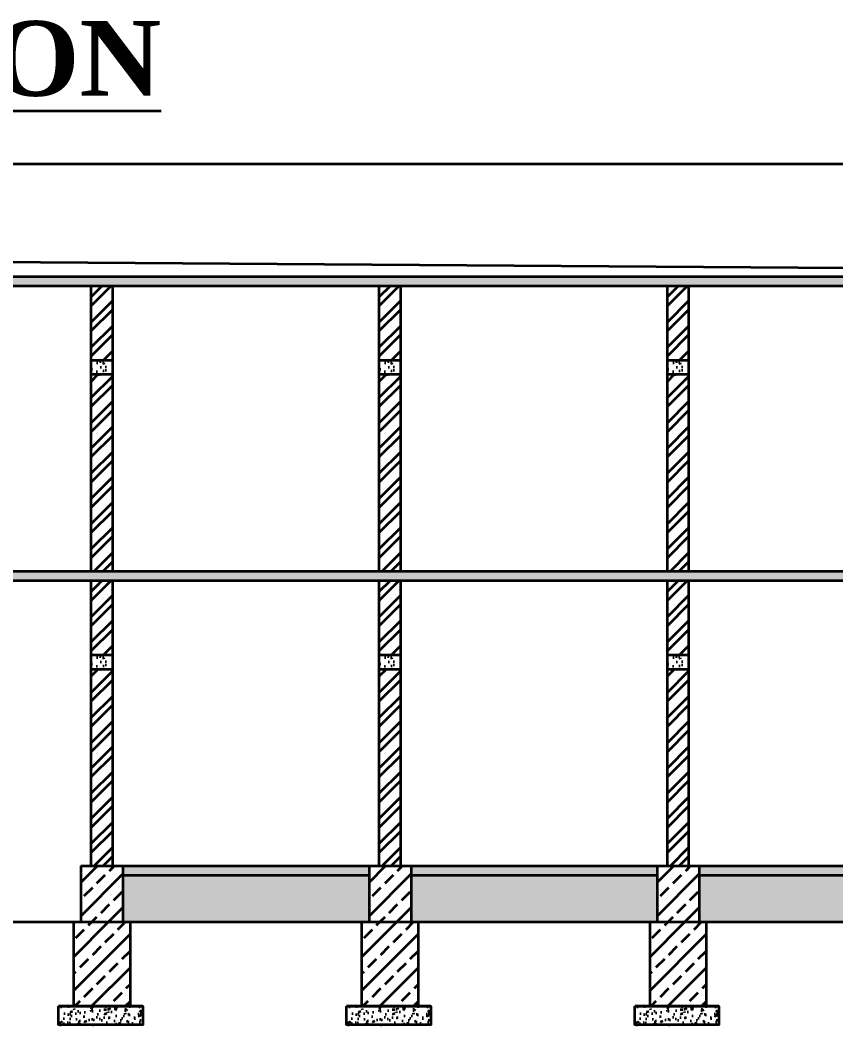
# Model space of a CAD drawing. Header units: metres. Extents: x 915 to 5569, y -1565 to 175.
# Drawn here: x 5410.76 to 5419.48, y -1408.18 to -1397.44 of the extents above; entities that cross this region are included whole.
import ezdxf

# ---------------------------------------------------------------- set-up
doc = ezdxf.new("R2010")
doc.units = ezdxf.units.M
doc.header["$MEASUREMENT"] = 0
doc.header["$PDMODE"] = 98
doc.styles.get("Standard").update_dxf_attribs({"font": 'times.ttf'})
doc.dimstyles.new('STANDARD$0', dxfattribs={"dimtxt": 0.3, "dimasz": 0.18, "dimexe": 0.1, "dimexo": 0.1, "dimgap": 0.09, "dimtad": 0, "dimtih": 1, "dimtoh": 1, "dimzin": 1, "dimdsep": 46, "dimtxsty": 'Standard', "dimcen": 0.1, "dimadec": 3, "dimazin": 0, "dimtfac": 1, "dimtofl": 0, "dimtmove": 0, "dimatfit": 3, "dimfxl": 0, "dimtolj": 1, "dimtzin": 0, "dimarcsym": 0})
pattern_1 = [(45, (-1945.96763, -1382.82587), (-0.134703842, 0.134703842), []), (45, (-1945.96763, -1382.73062), (-0.134703842, 0.134703842), [])]
pattern_2 = [(45, (-568.9913, -1285.92572), (-0.179605122, 0.179605122), []), (45, (-568.81168, -1285.92572), (-0.179605122, 0.179605122), [0.127, -0.0635])]
pattern_3 = [(45, (-1949.04763, -1382.82587), (-0.134703842, 0.134703842), []), (45, (-1949.04763, -1382.73062), (-0.134703842, 0.134703842), [])]
pattern_4 = [(45, (-572.0713, -1285.92572), (-0.179605122, 0.179605122), []), (45, (-571.89168, -1285.92572), (-0.179605122, 0.179605122), [0.127, -0.0635])]
pattern_5 = [(45, (-1952.12763, -1382.82587), (-0.134703842, 0.134703842), []), (45, (-1952.12763, -1382.73062), (-0.134703842, 0.134703842), [])]
pattern_6 = [(45, (-575.1513, -1285.92572), (-0.179605122, 0.179605122), []), (45, (-574.97168, -1285.92572), (-0.179605122, 0.179605122), [0.127, -0.0635])]
pattern_7 = [(45, (-1945.96763, -1379.67587), (-0.134703842, 0.134703842), []), (45, (-1945.96763, -1379.58062), (-0.134703842, 0.134703842), [])]
pattern_8 = [(45, (-1949.04763, -1379.67587), (-0.134703842, 0.134703842), []), (45, (-1949.04763, -1379.58062), (-0.134703842, 0.134703842), [])]
pattern_9 = [(45, (-1952.12763, -1379.67587), (-0.134703842, 0.134703842), []), (45, (-1952.12763, -1379.58062), (-0.134703842, 0.134703842), [])]

# ---------------------------------------------------------------- blocks, each defined once
blk = doc.blocks.new('*D31')
at = {"color": 0, "lineweight": -2}
for p, q in [((5389.384, -1403.329), (5389.184, -1403.329)), ((5389.284, -1403.509), (5389.284, -1404.986)), ((5389.284, -1406.899), (5389.284, -1405.421)), ((5389.384, -1407.079), (5389.184, -1407.079))]:
    blk.add_line(p, q, dxfattribs=at)
at = {"color": 0, "lineweight": 35}
for points in [[(5389.254, -1403.509), (5389.314, -1403.509), (5389.284, -1403.329)], [(5389.254, -1406.899), (5389.314, -1406.899), (5389.284, -1407.079)]]:
    blk.add_solid(points, dxfattribs=at)
at = {"layer": 'Defpoints', "color": 0, "lineweight": 35}
for p in [(5417.255, -1403.329), (5389.284, -1407.079), (5417.255, -1407.079)]:
    blk.add_point(p, dxfattribs=at)
at = {"color": 0, "lineweight": 35, "insert": (5389.284, -1405.204), "char_height": 0.25, "attachment_point": 5}
blk.add_mtext('\\A1;{\\fTimes New Roman|b1|i0|c0|p18;3.75}', dxfattribs=at)
blk = doc.blocks.new('*D33')
at = {"color": 0, "lineweight": -2}
for p, q in [((5389.384, -1400.179), (5389.184, -1400.179)), ((5389.284, -1400.359), (5389.284, -1401.836)), ((5389.284, -1403.749), (5389.284, -1402.271)), ((5389.384, -1403.929), (5389.184, -1403.929))]:
    blk.add_line(p, q, dxfattribs=at)
at = {"color": 0, "lineweight": 35}
for points in [[(5389.254, -1400.359), (5389.314, -1400.359), (5389.284, -1400.179)], [(5389.254, -1403.749), (5389.314, -1403.749), (5389.284, -1403.929)]]:
    blk.add_solid(points, dxfattribs=at)
at = {"layer": 'Defpoints', "color": 0, "lineweight": 35}
for p in [(5417.255, -1400.179), (5389.284, -1403.929), (5417.255, -1403.929)]:
    blk.add_point(p, dxfattribs=at)
at = {"color": 0, "lineweight": 35, "insert": (5389.284, -1402.054), "char_height": 0.25, "attachment_point": 5}
blk.add_mtext('\\A1;{\\fTimes New Roman|b1|i0|c0|p18;3.75}', dxfattribs=at)

msp = doc.modelspace()

# ---------------------------------------------------------------- hatches: boundary and pattern name
at = {"lineweight": 35}
h = msp.add_hatch(dxfattribs=at)
h.set_pattern_fill('AR-CONC', color=256, scale=0.001)
h.set_pattern_definition([(50, (5431.01056, -1400.19939), (0.1821847, -0.0159391), [0.01905, -0.20955]), (355, (5431.01056, -1400.1994), (-0.0352434, 0.1910568), [0.01524, -0.1676406]), (100.45144, (5431.02575, -1400.20072), (0.14694125, 0.17511775), [0.01619, -0.1780902]), (46.1842, (5431.01056, -1400.1486), (0.271079, -0.0420423), [0.028575, -0.314325]), (96.6356, (5431.03315, -1400.1521), (0.2374041, 0.2474261), [0.024285, -0.2671356]), (351.18415, (5431.01056, -1400.1486), (0.2374041, 0.2474261), [0.02286, -0.2514597]), (21, (5431.03596, -1400.16129), (0.1516144, -0.1022652), [0.01905, -0.20955]), (326, (5431.03596, -1400.1613), (0.061802, 0.184188), [0.01524, -0.16764]), (71.45144, (5431.0486, -1400.16981), (0.2134164, 0.0819228), [0.01619, -0.1780899]), (37.5, (5431.010563, -1400.19939), (0.0030886, 0.08455504), [0, -0.165608, 0, -0.17018, 0, -0.168275]), (7.5, (5431.01056, -1400.19939), (0.06681966, 0.10018057), [0, -0.097028, 0, -0.161798, 0, -0.064135]), (327.5, (5430.95392, -1400.19939), (0.1355906, -0.00572874), [0, -0.0635, 0, -0.19812, 0, -0.26289]), (317.5, (5430.92852, -1400.19939), (0.1481292, 0.0254265), [0, -0.08255, 0, -0.131572, 0, -0.18669])])
h.paths.add_polyline_path([(5395.31113, -1400.28931), (5395.31113, -1400.18931), (5395.31113, -1400.1787), (5395.31113, -1400.2787)])
h.paths.add_polyline_path([(5427.30043, -1400.2787), (5427.30043, -1400.1787), (5395.31113, -1400.1787), (5395.31113, -1400.2787)])
h.paths.add_polyline_path([(5427.30043, -1400.1787), (5427.30043, -1400.2787)])
h = msp.add_hatch(dxfattribs=at)
h.set_pattern_fill('STEEL', color=256, scale=0.06, style=0)
h.set_pattern_definition(pattern_9)
h.paths.add_polyline_path([(5411.5203, -1401.0787), (5411.6353, -1401.0787), (5411.7503, -1401.0787), (5411.7503, -1400.2787), (5411.5203, -1400.2787)])
h = msp.add_hatch(dxfattribs=at)
h.set_pattern_fill('STEEL', color=256, scale=0.06, style=0)
h.set_pattern_definition(pattern_8)
h.paths.add_polyline_path([(5414.6003, -1401.0787), (5414.7153, -1401.0787), (5414.8303, -1401.0787), (5414.8303, -1400.2787), (5414.6003, -1400.2787)])
h = msp.add_hatch(dxfattribs=at)
h.set_pattern_fill('STEEL', color=256, scale=0.06, style=0)
h.set_pattern_definition(pattern_7)
h.paths.add_polyline_path([(5417.6803, -1401.0787), (5417.7953, -1401.0787), (5417.9103, -1401.0787), (5417.9103, -1400.2787), (5417.6803, -1400.2787)])
h = msp.add_hatch(dxfattribs=at)
h.set_pattern_fill('AR-CONC', color=256, scale=0.001, style=0)
h.set_pattern_definition([(50, (-1734.67476, -1367.7763), (0.182184669, -0.0159390855), [0.01905, -0.20955]), (355, (-1734.67476, -1367.7763), (-0.035242826, 0.191056643), [0.01524, -0.16764]), (100.451, (-1734.65958, -1367.77763), (0.1469425017, 0.175116688), [0.01619, -0.17809]), (46.1842, (-1734.67476, -1367.7255), (0.271079041, -0.042042328), [0.028575, -0.314325]), (96.6356, (-1734.65217, -1367.729), (0.237404234, 0.247425556), [0.024285, -0.267135]), (351.184, (-1734.67476, -1367.7255), (0.237404606, 0.247425118), [0.02286, -0.25146]), (21, (-1734.64936, -1367.7382), (0.1516148798, -0.1022655185), [0.01905, -0.20955]), (326, (-1734.64936, -1367.7382), (0.0618020283, 0.184187966), [0.01524, -0.16764]), (71.4514, (-1734.63673, -1367.74672), (0.2134164908, 0.0819228577), [0.01619, -0.17809]), (37.5, (-1734.674764, -1367.7763), (0.00308860325, 0.0845550389), [0, -0.165608, 0, -0.17018, 0, -0.168275]), (7.5, (-1734.67476, -1367.7763), (0.0668196625, 0.1001805748), [0, -0.097028, 0, -0.161798, 0, -0.064135]), (327.5, (-1734.731406, -1367.7763), (0.13559059517, -0.005728744), [0, -0.0635, 0, -0.19812, 0, -0.26289]), (317.5, (-1734.7568, -1367.7763), (0.1481291814, 0.025426491), [0, -0.08255, 0, -0.131572, 0, -0.18669])])
h.paths.add_polyline_path([(5411.7503, -1401.0787), (5411.5203, -1401.0787), (5411.5203, -1401.2287), (5411.7503, -1401.2287)])
h = msp.add_hatch(dxfattribs=at)
h.set_pattern_fill('AR-CONC', color=256, scale=0.001, style=0)
h.set_pattern_definition([(50, (-1731.59476, -1367.7763), (0.182184669, -0.0159390855), [0.01905, -0.20955]), (355, (-1731.59476, -1367.7763), (-0.035242826, 0.191056643), [0.01524, -0.16764]), (100.451, (-1731.57958, -1367.77763), (0.1469425017, 0.175116688), [0.01619, -0.17809]), (46.1842, (-1731.59476, -1367.7255), (0.271079041, -0.042042328), [0.028575, -0.314325]), (96.6356, (-1731.57217, -1367.729), (0.237404234, 0.247425556), [0.024285, -0.267135]), (351.184, (-1731.59476, -1367.7255), (0.237404606, 0.247425118), [0.02286, -0.25146]), (21, (-1731.56936, -1367.7382), (0.1516148798, -0.1022655185), [0.01905, -0.20955]), (326, (-1731.56936, -1367.7382), (0.0618020283, 0.184187966), [0.01524, -0.16764]), (71.4514, (-1731.55673, -1367.74672), (0.2134164908, 0.0819228577), [0.01619, -0.17809]), (37.5, (-1731.594764, -1367.7763), (0.00308860325, 0.0845550389), [0, -0.165608, 0, -0.17018, 0, -0.168275]), (7.5, (-1731.59476, -1367.7763), (0.0668196625, 0.1001805748), [0, -0.097028, 0, -0.161798, 0, -0.064135]), (327.5, (-1731.651406, -1367.7763), (0.13559059517, -0.005728744), [0, -0.0635, 0, -0.19812, 0, -0.26289]), (317.5, (-1731.6768, -1367.7763), (0.1481291814, 0.025426491), [0, -0.08255, 0, -0.131572, 0, -0.18669])])
h.paths.add_polyline_path([(5414.8303, -1401.0787), (5414.6003, -1401.0787), (5414.6003, -1401.2287), (5414.8303, -1401.2287)])
h = msp.add_hatch(dxfattribs=at)
h.set_pattern_fill('AR-CONC', color=256, scale=0.001, style=0)
h.set_pattern_definition([(50, (-1728.51476, -1367.7763), (0.182184669, -0.0159390855), [0.01905, -0.20955]), (355, (-1728.51476, -1367.7763), (-0.035242826, 0.191056643), [0.01524, -0.16764]), (100.451, (-1728.49958, -1367.77763), (0.1469425017, 0.175116688), [0.01619, -0.17809]), (46.1842, (-1728.51476, -1367.7255), (0.271079041, -0.042042328), [0.028575, -0.314325]), (96.6356, (-1728.49217, -1367.729), (0.237404234, 0.247425556), [0.024285, -0.267135]), (351.184, (-1728.51476, -1367.7255), (0.237404606, 0.247425118), [0.02286, -0.25146]), (21, (-1728.48936, -1367.7382), (0.1516148798, -0.1022655185), [0.01905, -0.20955]), (326, (-1728.48936, -1367.7382), (0.0618020283, 0.184187966), [0.01524, -0.16764]), (71.4514, (-1728.47673, -1367.74672), (0.2134164908, 0.0819228577), [0.01619, -0.17809]), (37.5, (-1728.514764, -1367.7763), (0.00308860325, 0.0845550389), [0, -0.165608, 0, -0.17018, 0, -0.168275]), (7.5, (-1728.51476, -1367.7763), (0.0668196625, 0.1001805748), [0, -0.097028, 0, -0.161798, 0, -0.064135]), (327.5, (-1728.571406, -1367.7763), (0.13559059517, -0.005728744), [0, -0.0635, 0, -0.19812, 0, -0.26289]), (317.5, (-1728.5968, -1367.7763), (0.1481291814, 0.025426491), [0, -0.08255, 0, -0.131572, 0, -0.18669])])
h.paths.add_polyline_path([(5417.9103, -1401.0787), (5417.6803, -1401.0787), (5417.6803, -1401.2287), (5417.9103, -1401.2287)])
h = msp.add_hatch(dxfattribs=at)
h.set_pattern_fill('STEEL', color=256, scale=0.06, style=0)
h.set_pattern_definition(pattern_9)
h.paths.add_polyline_path([(5411.7503, -1401.2287), (5411.5203, -1401.2287), (5411.5203, -1403.3287), (5411.7503, -1403.3287)])
h = msp.add_hatch(dxfattribs=at)
h.set_pattern_fill('STEEL', color=256, scale=0.06, style=0)
h.set_pattern_definition(pattern_8)
h.paths.add_polyline_path([(5414.8303, -1401.2287), (5414.6003, -1401.2287), (5414.6003, -1403.3287), (5414.8303, -1403.3287)])
h = msp.add_hatch(dxfattribs=at)
h.set_pattern_fill('STEEL', color=256, scale=0.06, style=0)
h.set_pattern_definition(pattern_7)
h.paths.add_polyline_path([(5417.9103, -1401.2287), (5417.6803, -1401.2287), (5417.6803, -1403.3287), (5417.9103, -1403.3287)])
h = msp.add_hatch(dxfattribs=at)
h.set_pattern_fill('AR-CONC', color=256, scale=0.001)
h.set_pattern_definition([(50, (5431.01056, -1403.34939), (0.18218467, -0.0159391), [0.01905, -0.20955]), (355, (5431.01056, -1403.3494), (-0.0352434, 0.19105685), [0.01524, -0.1676406]), (100.45144, (5431.02575, -1403.35072), (0.14694125, 0.17511775), [0.01619, -0.17809024]), (46.1842, (5431.01056, -1403.2986), (0.271079, -0.0420423), [0.028575, -0.314325]), (96.63556, (5431.03315, -1403.3021), (0.2374041, 0.2474261), [0.024285, -0.2671356]), (351.18415, (5431.01056, -1403.2986), (0.2374041, 0.2474261), [0.02286, -0.2514597]), (21, (5431.03596, -1403.31129), (0.1516144, -0.1022652), [0.01905, -0.20955]), (326, (5431.03596, -1403.3113), (0.061802, 0.184188), [0.01524, -0.16764]), (71.45144, (5431.0486, -1403.31981), (0.2134164, 0.0819228), [0.01619, -0.1780899]), (37.5, (5431.010563, -1403.34939), (0.0030886, 0.08455504), [0, -0.165608, 0, -0.17018, 0, -0.168275]), (7.5, (5431.01056, -1403.34939), (0.06681966, 0.10018057), [0, -0.097028, 0, -0.161798, 0, -0.064135]), (327.5, (5430.95392, -1403.34939), (0.1355906, -0.00572874), [0, -0.0635, 0, -0.19812, 0, -0.26289]), (317.5, (5430.92852, -1403.34939), (0.14812918, 0.0254265), [0, -0.08255, 0, -0.131572, 0, -0.18669])])
h.paths.add_polyline_path([(5392.31113, -1403.4287), (5392.31113, -1403.3287), (5392.08113, -1403.3287), (5392.08113, -1403.4287)])
h.paths.add_polyline_path([(5424.07043, -1403.4287), (5424.07043, -1403.3287), (5395.31113, -1403.3287), (5395.31113, -1403.4287)])
h.paths.add_polyline_path([(5427.07043, -1403.3287), (5427.07043, -1403.4287), (5427.30043, -1403.4287), (5427.30043, -1403.3287)])
h = msp.add_hatch(dxfattribs=at)
h.set_pattern_fill('STEEL', color=256, scale=0.06, style=0)
h.set_pattern_definition(pattern_5)
h.paths.add_polyline_path([(5411.5203, -1404.2287), (5411.6353, -1404.2287), (5411.7503, -1404.2287), (5411.7503, -1403.4287), (5411.5203, -1403.4287)])
h = msp.add_hatch(dxfattribs=at)
h.set_pattern_fill('STEEL', color=256, scale=0.06, style=0)
h.set_pattern_definition(pattern_3)
h.paths.add_polyline_path([(5414.6003, -1404.2287), (5414.7153, -1404.2287), (5414.8303, -1404.2287), (5414.8303, -1403.4287), (5414.6003, -1403.4287)])
h = msp.add_hatch(dxfattribs=at)
h.set_pattern_fill('STEEL', color=256, scale=0.06, style=0)
h.set_pattern_definition(pattern_1)
h.paths.add_polyline_path([(5417.6803, -1404.2287), (5417.7953, -1404.2287), (5417.9103, -1404.2287), (5417.9103, -1403.4287), (5417.6803, -1403.4287)])
h = msp.add_hatch(dxfattribs=at)
h.set_pattern_fill('AR-CONC', color=256, scale=0.001, style=0)
h.set_pattern_definition([(50, (-1734.67476, -1370.9263), (0.182184669, -0.0159390855), [0.01905, -0.20955]), (355, (-1734.67476, -1370.9263), (-0.035242826, 0.191056643), [0.01524, -0.16764]), (100.451, (-1734.65958, -1370.92763), (0.1469425017, 0.175116688), [0.01619, -0.17809]), (46.1842, (-1734.67476, -1370.8755), (0.271079041, -0.042042328), [0.028575, -0.314325]), (96.6356, (-1734.65217, -1370.879), (0.237404234, 0.247425556), [0.024285, -0.267135]), (351.184, (-1734.67476, -1370.8755), (0.237404606, 0.247425118), [0.02286, -0.25146]), (21, (-1734.64936, -1370.8882), (0.1516148798, -0.1022655185), [0.01905, -0.20955]), (326, (-1734.64936, -1370.8882), (0.0618020283, 0.184187966), [0.01524, -0.16764]), (71.4514, (-1734.63673, -1370.89672), (0.2134164908, 0.0819228577), [0.01619, -0.17809]), (37.5, (-1734.674764, -1370.9263), (0.00308860325, 0.0845550389), [0, -0.165608, 0, -0.17018, 0, -0.168275]), (7.5, (-1734.67476, -1370.9263), (0.0668196625, 0.1001805748), [0, -0.097028, 0, -0.161798, 0, -0.064135]), (327.5, (-1734.731406, -1370.9263), (0.13559059517, -0.005728744), [0, -0.0635, 0, -0.19812, 0, -0.26289]), (317.5, (-1734.7568, -1370.9263), (0.1481291814, 0.025426491), [0, -0.08255, 0, -0.131572, 0, -0.18669])])
h.paths.add_polyline_path([(5411.7503, -1404.2287), (5411.5203, -1404.2287), (5411.5203, -1404.3787), (5411.7503, -1404.3787)])
h = msp.add_hatch(dxfattribs=at)
h.set_pattern_fill('AR-CONC', color=256, scale=0.001, style=0)
h.set_pattern_definition([(50, (-1731.59476, -1370.9263), (0.182184669, -0.0159390855), [0.01905, -0.20955]), (355, (-1731.59476, -1370.9263), (-0.035242826, 0.191056643), [0.01524, -0.16764]), (100.451, (-1731.57958, -1370.92763), (0.1469425017, 0.175116688), [0.01619, -0.17809]), (46.1842, (-1731.59476, -1370.8755), (0.271079041, -0.042042328), [0.028575, -0.314325]), (96.6356, (-1731.57217, -1370.879), (0.237404234, 0.247425556), [0.024285, -0.267135]), (351.184, (-1731.59476, -1370.8755), (0.237404606, 0.247425118), [0.02286, -0.25146]), (21, (-1731.56936, -1370.8882), (0.1516148798, -0.1022655185), [0.01905, -0.20955]), (326, (-1731.56936, -1370.8882), (0.0618020283, 0.184187966), [0.01524, -0.16764]), (71.4514, (-1731.55673, -1370.89672), (0.2134164908, 0.0819228577), [0.01619, -0.17809]), (37.5, (-1731.594764, -1370.9263), (0.00308860325, 0.0845550389), [0, -0.165608, 0, -0.17018, 0, -0.168275]), (7.5, (-1731.59476, -1370.9263), (0.0668196625, 0.1001805748), [0, -0.097028, 0, -0.161798, 0, -0.064135]), (327.5, (-1731.651406, -1370.9263), (0.13559059517, -0.005728744), [0, -0.0635, 0, -0.19812, 0, -0.26289]), (317.5, (-1731.6768, -1370.9263), (0.1481291814, 0.025426491), [0, -0.08255, 0, -0.131572, 0, -0.18669])])
h.paths.add_polyline_path([(5414.8303, -1404.2287), (5414.6003, -1404.2287), (5414.6003, -1404.3787), (5414.8303, -1404.3787)])
h = msp.add_hatch(dxfattribs=at)
h.set_pattern_fill('AR-CONC', color=256, scale=0.001, style=0)
h.set_pattern_definition([(50, (-1728.51476, -1370.9263), (0.182184669, -0.0159390855), [0.01905, -0.20955]), (355, (-1728.51476, -1370.9263), (-0.035242826, 0.191056643), [0.01524, -0.16764]), (100.451, (-1728.49958, -1370.92763), (0.1469425017, 0.175116688), [0.01619, -0.17809]), (46.1842, (-1728.51476, -1370.8755), (0.271079041, -0.042042328), [0.028575, -0.314325]), (96.6356, (-1728.49217, -1370.879), (0.237404234, 0.247425556), [0.024285, -0.267135]), (351.184, (-1728.51476, -1370.8755), (0.237404606, 0.247425118), [0.02286, -0.25146]), (21, (-1728.48936, -1370.8882), (0.1516148798, -0.1022655185), [0.01905, -0.20955]), (326, (-1728.48936, -1370.8882), (0.0618020283, 0.184187966), [0.01524, -0.16764]), (71.4514, (-1728.47673, -1370.89672), (0.2134164908, 0.0819228577), [0.01619, -0.17809]), (37.5, (-1728.514764, -1370.9263), (0.00308860325, 0.0845550389), [0, -0.165608, 0, -0.17018, 0, -0.168275]), (7.5, (-1728.51476, -1370.9263), (0.0668196625, 0.1001805748), [0, -0.097028, 0, -0.161798, 0, -0.064135]), (327.5, (-1728.571406, -1370.9263), (0.13559059517, -0.005728744), [0, -0.0635, 0, -0.19812, 0, -0.26289]), (317.5, (-1728.5968, -1370.9263), (0.1481291814, 0.025426491), [0, -0.08255, 0, -0.131572, 0, -0.18669])])
h.paths.add_polyline_path([(5417.9103, -1404.2287), (5417.6803, -1404.2287), (5417.6803, -1404.3787), (5417.9103, -1404.3787)])
h = msp.add_hatch(dxfattribs=at)
h.set_pattern_fill('STEEL', color=256, scale=0.06, style=0)
h.set_pattern_definition(pattern_5)
h.paths.add_polyline_path([(5411.7503, -1404.3787), (5411.5203, -1404.3787), (5411.5203, -1406.4787), (5411.7503, -1406.4787)])
h = msp.add_hatch(dxfattribs=at)
h.set_pattern_fill('STEEL', color=256, scale=0.06, style=0)
h.set_pattern_definition(pattern_3)
h.paths.add_polyline_path([(5414.8303, -1404.3787), (5414.6003, -1404.3787), (5414.6003, -1406.4787), (5414.8303, -1406.4787)])
h = msp.add_hatch(dxfattribs=at)
h.set_pattern_fill('STEEL', color=256, scale=0.06, style=0)
h.set_pattern_definition(pattern_1)
h.paths.add_polyline_path([(5417.9103, -1404.3787), (5417.6803, -1404.3787), (5417.6803, -1406.4787), (5417.9103, -1406.4787)])
h = msp.add_hatch(dxfattribs=at)
h.set_pattern_fill('ANSI33', color=256, scale=0.04, style=0)
h.set_pattern_definition(pattern_6)
h.paths.add_polyline_path([(5411.4103, -1407.0787), (5411.8603, -1407.0787), (5411.8603, -1406.4787), (5411.4103, -1406.4787)])
h = msp.add_hatch(dxfattribs=at)
h.set_pattern_fill('AR-CONC', color=256, scale=0.03, style=0)
h.set_pattern_definition([(50, (3021.75281, 1426.60014), (0.215178055, -0.0188256405), [0.0225, -0.2475]), (355, (3021.75281, 1426.60014), (-0.0416254, 0.22565764), [0.018, -0.198]), (100.4514445, (3021.77074, 1426.59857), (0.173552654, 0.206831997), [0.019122058, -0.210342634]), (46.1842, (3021.7528, 1426.66014), (0.3201724, -0.049655784), [0.03375, -0.37125]), (96.6356355, (3021.7795, 1426.656), (0.280398584, 0.29223558), [0.028683103, -0.315514128]), (351.184164, (3021.7528, 1426.66014), (0.280398584, 0.29223558), [0.027, -0.297]), (21, (3021.78281, 1426.64514), (0.179072116, -0.120785667), [0.0225, -0.2475]), (326, (3021.78281, 1426.64514), (0.0729946, 0.217545014), [0.018, -0.198]), (71.451445, (3021.79773, 1426.63507), (0.252066713, 0.096759346), [0.019122057, -0.210342634]), (37.5, (3021.75281, 1426.600135), (0.0036479566, 0.0998681561), [0, -0.1956, 0, -0.201, 0, -0.19875]), (7.5, (3021.75281, 1426.60014), (0.0789208612, 0.1183235136), [0, -0.1146, 0, -0.1911, 0, -0.07575]), (327.5, (3021.68591, 1426.600135), (0.1601467309, -0.0067664615), [0, -0.075, 0, -0.234, 0, -0.3105]), (317.5, (3021.65591, 1426.60014), (0.174955851, 0.0300314947), [0, -0.0975, 0, -0.1554, 0, -0.2205])])
h.paths.add_polyline_path([(5426.97485, -1406.4787), (5424.18043, -1406.4787), (5424.18043, -1406.5787), (5426.97485, -1406.5787)])
h.paths.add_polyline_path([(5423.73043, -1406.4787), (5418.0203, -1406.4787), (5418.0203, -1406.5787), (5423.73043, -1406.5787)])
h.paths.add_polyline_path([(5417.5703, -1406.4787), (5414.9403, -1406.4787), (5414.9403, -1406.5787), (5417.5703, -1406.5787)])
h.paths.add_polyline_path([(5414.4903, -1406.4787), (5411.8603, -1406.4787), (5411.8603, -1406.5787), (5414.4903, -1406.5787)])
h = msp.add_hatch(dxfattribs=at)
h.set_pattern_fill('ANSI33', color=256, scale=0.04, style=0)
h.set_pattern_definition(pattern_4)
h.paths.add_polyline_path([(5414.4903, -1407.0787), (5414.9403, -1407.0787), (5414.9403, -1406.4787), (5414.4903, -1406.4787)])
h = msp.add_hatch(dxfattribs=at)
h.set_pattern_fill('ANSI33', color=256, scale=0.04, style=0)
h.set_pattern_definition(pattern_2)
h.paths.add_polyline_path([(5417.5703, -1407.0787), (5418.0203, -1407.0787), (5418.0203, -1406.4787), (5417.5703, -1406.4787)])
h = msp.add_hatch(dxfattribs=at)
h.set_pattern_fill('AR-SAND', color=256, scale=0.05)
h.set_pattern_definition([(37.5, (3021.75281, 1426.600135), (-0.0031496679, 0.0963411885), [0, -0.076, 0, -0.085, 0, -0.08125]), (7.5, (3021.75281, 1426.60014), (0.0884888353, 0.1411073033), [0, -0.041, 0, -0.0685, 0, -0.02625]), (327.5, (3021.69131, 1426.600135), (0.155707093, 0.0002829527), [0, -0.025, 0, -0.09, 0, -0.1175]), (317.5, (3021.69131, 1426.60014), (0.15030633, 0.0438837782), [0, -0.0125, 0, -0.059, 0, -0.0675])])
h.paths.add_polyline_path([(5414.4903, -1406.5787), (5411.8603, -1406.5787), (5411.8603, -1407.0787), (5411.9353, -1407.0787), (5414.4903, -1407.0787)])
h.paths.add_polyline_path([(5414.9403, -1407.0787), (5415.0153, -1407.0787), (5417.5703, -1407.0787), (5417.5703, -1406.5787), (5414.9403, -1406.5787)])
h.paths.add_polyline_path([(5418.0203, -1407.0787), (5418.0953, -1407.0787), (5423.73043, -1407.0787), (5423.73043, -1406.5787), (5418.0203, -1406.5787)])
h.paths.add_polyline_path([(5424.18043, -1407.0787), (5424.25543, -1407.0787), (5426.89985, -1407.0787), (5426.97485, -1407.0787), (5426.97485, -1406.5787), (5426.52543, -1406.5787), (5424.18043, -1406.5787)])
h = msp.add_hatch(dxfattribs=at)
h.set_pattern_fill('ANSI33', color=256, scale=0.04, style=0)
h.set_pattern_definition(pattern_6)
h.paths.add_polyline_path([(5411.9353, -1407.0787), (5411.3353, -1407.0787), (5411.3353, -1407.9787), (5411.9353, -1407.9787)])
h = msp.add_hatch(dxfattribs=at)
h.set_pattern_fill('ANSI33', color=256, scale=0.04, style=0)
h.set_pattern_definition(pattern_4)
h.paths.add_polyline_path([(5415.0153, -1407.0787), (5414.4153, -1407.0787), (5414.4153, -1407.9787), (5415.0153, -1407.9787)])
h = msp.add_hatch(dxfattribs=at)
h.set_pattern_fill('ANSI33', color=256, scale=0.04, style=0)
h.set_pattern_definition(pattern_2)
h.paths.add_polyline_path([(5418.0953, -1407.0787), (5417.4953, -1407.0787), (5417.4953, -1407.9787), (5418.0953, -1407.9787)])
h = msp.add_hatch(dxfattribs=at)
h.set_pattern_fill('AR-CONC', color=256, scale=0.001, style=0)
h.set_pattern_definition([(50, (-575.16572, -1285.92572), (0.182184669, -0.0159390855), [0.01905, -0.20955]), (355, (-575.16572, -1285.92572), (-0.035242826, 0.191056643), [0.01524, -0.16764]), (100.451, (-575.15053, -1285.92705), (0.1469425017, 0.175116688), [0.01619, -0.17809]), (46.1842, (-575.16572, -1285.87492), (0.271079041, -0.042042328), [0.028575, -0.314325]), (96.6356, (-575.14313, -1285.87843), (0.237404234, 0.247425556), [0.024285, -0.267135]), (351.184, (-575.16572, -1285.87492), (0.237404606, 0.247425118), [0.02286, -0.25146]), (21, (-575.14032, -1285.88762), (0.15161488, -0.1022655185), [0.01905, -0.20955]), (326, (-575.14032, -1285.88762), (0.0618020283, 0.184187966), [0.01524, -0.16764]), (71.4514, (-575.12768, -1285.89615), (0.213416491, 0.0819228577), [0.01619, -0.17809]), (37.5, (-575.165717, -1285.925724), (0.00308860325, 0.0845550389), [0, -0.165608, 0, -0.17018, 0, -0.168275]), (7.5, (-575.16572, -1285.92572), (0.0668196625, 0.1001805748), [0, -0.097028, 0, -0.161798, 0, -0.064135]), (327.5, (-575.22236, -1285.925724), (0.1355905952, -0.005728744), [0, -0.0635, 0, -0.19812, 0, -0.26289]), (317.5, (-575.24776, -1285.92572), (0.1481291814, 0.025426491), [0, -0.08255, 0, -0.131572, 0, -0.18669])])
h.paths.add_polyline_path([(5411.32087, -1407.9787), (5411.17087, -1407.9787), (5411.17087, -1408.1787), (5412.07087, -1408.1787), (5412.07087, -1407.9787)])
h = msp.add_hatch(dxfattribs=at)
h.set_pattern_fill('AR-CONC', color=256, scale=0.001, style=0)
h.set_pattern_definition([(50, (-572.08572, -1285.92572), (0.182184669, -0.0159390855), [0.01905, -0.20955]), (355, (-572.08572, -1285.92572), (-0.035242826, 0.191056643), [0.01524, -0.16764]), (100.451, (-572.07053, -1285.92705), (0.1469425017, 0.175116688), [0.01619, -0.17809]), (46.1842, (-572.08572, -1285.87492), (0.271079041, -0.042042328), [0.028575, -0.314325]), (96.6356, (-572.06313, -1285.87843), (0.237404234, 0.247425556), [0.024285, -0.267135]), (351.184, (-572.08572, -1285.87492), (0.237404606, 0.247425118), [0.02286, -0.25146]), (21, (-572.06032, -1285.88762), (0.15161488, -0.1022655185), [0.01905, -0.20955]), (326, (-572.06032, -1285.88762), (0.0618020283, 0.184187966), [0.01524, -0.16764]), (71.4514, (-572.04768, -1285.89615), (0.213416491, 0.0819228577), [0.01619, -0.17809]), (37.5, (-572.085717, -1285.925724), (0.00308860325, 0.0845550389), [0, -0.165608, 0, -0.17018, 0, -0.168275]), (7.5, (-572.08572, -1285.92572), (0.0668196625, 0.1001805748), [0, -0.097028, 0, -0.161798, 0, -0.064135]), (327.5, (-572.14236, -1285.925724), (0.1355905952, -0.005728744), [0, -0.0635, 0, -0.19812, 0, -0.26289]), (317.5, (-572.16776, -1285.92572), (0.1481291814, 0.025426491), [0, -0.08255, 0, -0.131572, 0, -0.18669])])
h.paths.add_polyline_path([(5414.40087, -1407.9787), (5414.25087, -1407.9787), (5414.25087, -1408.1787), (5415.15087, -1408.1787), (5415.15087, -1407.9787)])
h = msp.add_hatch(dxfattribs=at)
h.set_pattern_fill('AR-CONC', color=256, scale=0.001, style=0)
h.set_pattern_definition([(50, (-569.00572, -1285.92572), (0.182184669, -0.0159390855), [0.01905, -0.20955]), (355, (-569.00572, -1285.92572), (-0.035242826, 0.191056643), [0.01524, -0.16764]), (100.451, (-568.99053, -1285.92705), (0.1469425017, 0.175116688), [0.01619, -0.17809]), (46.1842, (-569.00572, -1285.87492), (0.271079041, -0.042042328), [0.028575, -0.314325]), (96.6356, (-568.98313, -1285.87843), (0.237404234, 0.247425556), [0.024285, -0.267135]), (351.184, (-569.00572, -1285.87492), (0.237404606, 0.247425118), [0.02286, -0.25146]), (21, (-568.98032, -1285.88762), (0.15161488, -0.1022655185), [0.01905, -0.20955]), (326, (-568.98032, -1285.88762), (0.0618020283, 0.184187966), [0.01524, -0.16764]), (71.4514, (-568.96768, -1285.89615), (0.213416491, 0.0819228577), [0.01619, -0.17809]), (37.5, (-569.005717, -1285.925724), (0.00308860325, 0.0845550389), [0, -0.165608, 0, -0.17018, 0, -0.168275]), (7.5, (-569.00572, -1285.92572), (0.0668196625, 0.1001805748), [0, -0.097028, 0, -0.161798, 0, -0.064135]), (327.5, (-569.06236, -1285.925724), (0.1355905952, -0.005728744), [0, -0.0635, 0, -0.19812, 0, -0.26289]), (317.5, (-569.08776, -1285.92572), (0.1481291814, 0.025426491), [0, -0.08255, 0, -0.131572, 0, -0.18669])])
h.paths.add_polyline_path([(5417.48087, -1407.9787), (5417.33087, -1407.9787), (5417.33087, -1408.1787), (5418.23087, -1408.1787), (5418.23087, -1407.9787)])

# ---------------------------------------------------------------- linework, layer by layer
at = {"lineweight": 35, "ltscale": 5}
msp.add_line((5427.18043, -1398.9787), (5392.08113, -1398.9787), dxfattribs=at)
at = {"lineweight": 35}
for p, q in [((5395.31113, -1400.1787), (5424.07043, -1400.1787)), ((5411.4103, -1400.1787), (5411.8603, -1400.1787)), ((5411.5203, -1400.1787), (5411.7503, -1400.1787)), ((5411.5203, -1400.1787), (5411.7503, -1400.1787)), ((5414.4903, -1400.1787), (5414.9403, -1400.1787)), ((5414.6003, -1400.1787), (5414.8303, -1400.1787)), ((5414.6003, -1400.1787), (5414.8303, -1400.1787)), ((5417.5703, -1400.1787), (5418.0203, -1400.1787)), ((5417.6803, -1400.1787), (5417.9103, -1400.1787)), ((5417.6803, -1400.1787), (5417.9103, -1400.1787)), ((5395.31113, -1400.2787), (5427.30043, -1400.2787)), ((5411.5203, -1403.3287), (5411.5203, -1400.2787)), ((5411.7503, -1401.5787), (5411.7503, -1400.2787)), ((5414.6003, -1403.3287), (5414.6003, -1400.2787)), ((5414.8303, -1401.5787), (5414.8303, -1400.2787)), ((5417.6803, -1403.3287), (5417.6803, -1400.2787)), ((5417.9103, -1401.5787), (5417.9103, -1400.2787)), ((5411.7503, -1401.0787), (5411.5203, -1401.0787)), ((5414.8303, -1401.0787), (5414.6003, -1401.0787)), ((5417.9103, -1401.0787), (5417.6803, -1401.0787)), ((5411.7503, -1401.2287), (5411.5203, -1401.2287)), ((5411.7503, -1401.2287), (5411.5203, -1401.2287)), ((5411.7503, -1401.2287), (5411.5203, -1401.2287)), ((5414.8303, -1401.2287), (5414.6003, -1401.2287)), ((5414.8303, -1401.2287), (5414.6003, -1401.2287)), ((5414.8303, -1401.2287), (5414.6003, -1401.2287)), ((5417.9103, -1401.2287), (5417.6803, -1401.2287)), ((5417.9103, -1401.2287), (5417.6803, -1401.2287)), ((5417.9103, -1401.2287), (5417.6803, -1401.2287)), ((5411.7503, -1403.3287), (5411.7503, -1401.51435)), ((5414.8303, -1403.3287), (5414.8303, -1401.51435)), ((5417.9103, -1403.3287), (5417.9103, -1401.51435)), ((5395.31113, -1403.3287), (5424.07043, -1403.3287)), ((5411.4103, -1403.3287), (5411.8603, -1403.3287)), ((5411.5203, -1403.3287), (5411.7503, -1403.3287)), ((5411.5203, -1403.3287), (5411.7503, -1403.3287)), ((5414.4903, -1403.3287), (5414.9403, -1403.3287)), ((5414.6003, -1403.3287), (5414.8303, -1403.3287)), ((5414.6003, -1403.3287), (5414.8303, -1403.3287)), ((5417.5703, -1403.3287), (5418.0203, -1403.3287)), ((5417.6803, -1403.3287), (5417.9103, -1403.3287)), ((5417.6803, -1403.3287), (5417.9103, -1403.3287)), ((5395.31113, -1403.4287), (5424.07043, -1403.4287)), ((5411.5203, -1406.4787), (5411.5203, -1403.4287)), ((5411.7503, -1404.7287), (5411.7503, -1403.4287)), ((5414.6003, -1406.4787), (5414.6003, -1403.4287)), ((5414.8303, -1404.7287), (5414.8303, -1403.4287)), ((5417.6803, -1406.4787), (5417.6803, -1403.4287)), ((5417.9103, -1404.7287), (5417.9103, -1403.4287)), ((5411.7503, -1404.2287), (5411.5203, -1404.2287)), ((5414.8303, -1404.2287), (5414.6003, -1404.2287)), ((5417.9103, -1404.2287), (5417.6803, -1404.2287)), ((5411.7503, -1404.3787), (5411.5203, -1404.3787)), ((5411.7503, -1404.3787), (5411.5203, -1404.3787)), ((5411.7503, -1404.3787), (5411.5203, -1404.3787)), ((5414.8303, -1404.3787), (5414.6003, -1404.3787)), ((5414.8303, -1404.3787), (5414.6003, -1404.3787)), ((5414.8303, -1404.3787), (5414.6003, -1404.3787)), ((5417.9103, -1404.3787), (5417.6803, -1404.3787)), ((5417.9103, -1404.3787), (5417.6803, -1404.3787)), ((5417.9103, -1404.3787), (5417.6803, -1404.3787)), ((5411.7503, -1406.4787), (5411.7503, -1404.66435)), ((5414.8303, -1406.4787), (5414.8303, -1404.66435)), ((5417.9103, -1406.4787), (5417.9103, -1404.66435)), ((5411.4103, -1406.4787), (5426.97485, -1406.4787)), ((5411.4103, -1406.4787), (5411.4103, -1407.0787)), ((5411.4103, -1406.4787), (5411.8603, -1406.4787)), ((5411.5203, -1406.4787), (5411.7503, -1406.4787)), ((5411.8603, -1406.4787), (5411.8603, -1407.0787)), ((5411.8603, -1406.4787), (5411.8603, -1406.5787)), ((5414.4903, -1406.4787), (5414.4903, -1407.0787)), ((5414.4903, -1406.4787), (5414.9403, -1406.4787)), ((5414.6003, -1406.4787), (5414.8303, -1406.4787)), ((5414.9403, -1406.4787), (5414.9403, -1407.0787)), ((5414.9403, -1406.4787), (5414.9403, -1406.5787)), ((5417.5703, -1406.4787), (5417.5703, -1407.0787)), ((5417.5703, -1406.4787), (5418.0203, -1406.4787)), ((5417.6803, -1406.4787), (5417.9103, -1406.4787)), ((5418.0203, -1406.4787), (5418.0203, -1407.0787)), ((5418.0203, -1406.4787), (5418.0203, -1406.5787)), ((5411.8603, -1406.5787), (5414.4903, -1406.5787)), ((5414.9403, -1406.5787), (5417.5703, -1406.5787)), ((5418.0203, -1406.5787), (5423.73043, -1406.5787)), ((5391.0695, -1407.0787), (5426.97485, -1407.0787)), ((5411.3353, -1407.9787), (5411.3353, -1407.0787)), ((5411.3353, -1407.0787), (5411.9353, -1407.0787)), ((5411.9353, -1407.0787), (5411.9353, -1407.9787)), ((5414.4153, -1407.9787), (5414.4153, -1407.0787)), ((5414.4153, -1407.0787), (5415.0153, -1407.0787)), ((5415.0153, -1407.0787), (5415.0153, -1407.9787)), ((5417.4953, -1407.9787), (5417.4953, -1407.0787)), ((5417.4953, -1407.0787), (5418.0953, -1407.0787)), ((5418.0953, -1407.0787), (5418.0953, -1407.9787)), ((5412.07087, -1407.9787), (5411.17087, -1407.9787)), ((5411.17087, -1408.1787), (5411.17087, -1407.9787)), ((5411.17087, -1407.9787), (5411.32087, -1407.9787)), ((5411.32087, -1407.9787), (5412.07087, -1407.9787)), ((5415.15087, -1407.9787), (5414.25087, -1407.9787)), ((5414.25087, -1408.1787), (5414.25087, -1407.9787)), ((5414.25087, -1407.9787), (5414.40087, -1407.9787)), ((5414.40087, -1407.9787), (5415.15087, -1407.9787)), ((5418.23087, -1407.9787), (5417.33087, -1407.9787)), ((5417.33087, -1408.1787), (5417.33087, -1407.9787)), ((5417.33087, -1407.9787), (5417.48087, -1407.9787)), ((5417.48087, -1407.9787), (5418.23087, -1407.9787)), ((5412.07087, -1408.1787), (5411.17087, -1408.1787)), ((5412.07087, -1408.1787), (5411.17087, -1408.1787)), ((5415.15087, -1408.1787), (5414.25087, -1408.1787)), ((5415.15087, -1408.1787), (5414.25087, -1408.1787)), ((5418.23087, -1408.1787), (5417.33087, -1408.1787)), ((5418.23087, -1408.1787), (5417.33087, -1408.1787))]:
    msp.add_line(p, q, dxfattribs=at)
at = {"lineweight": 35, "ltscale": 5}
msp.add_lwpolyline([(5427.18043, -1400.146), (5407.42977, -1400.00431), (5392.20113, -1400.11937)], dxfattribs=at)
at = {"lineweight": 35}
for points in [[(5411.17087, -1407.9787), (5412.07087, -1407.9787), (5412.07087, -1408.1787), (5411.17087, -1408.1787)], [(5414.25087, -1407.9787), (5415.15087, -1407.9787), (5415.15087, -1408.1787), (5414.25087, -1408.1787)], [(5417.33087, -1407.9787), (5418.23087, -1407.9787), (5418.23087, -1408.1787), (5417.33087, -1408.1787)]]:
    msp.add_lwpolyline(points, close=True, dxfattribs=at)

# ---------------------------------------------------------------- texts
at = {"lineweight": 35, "ltscale": 5, "insert": (5406.37803, -1397.85814), "char_height": 0.8, "attachment_point": 5}
msp.add_mtext_dynamic_manual_height_columns('{\\fTimes New Roman|b1|i0|c0|p18;\\LFRONT ELEVATION}', width=17.3795515, gutter_width=1.5, heights=[0], dxfattribs=at)

# ---------------------------------------------------------------- dimensions: what is measured, and where the dimension line sits
at = {"lineweight": 35}
for base, p1, p2, picture, middle in [((5389.28405, -1403.9287), (5417.2551, -1400.1787), (5417.2551, -1403.9287), '*D33', (5389.28405, -1402.0537)), ((5389.28405, -1407.0787), (5417.2551, -1403.3287), (5417.2551, -1407.0787), '*D31', (5389.28405, -1405.2037))]:
    dim = msp.add_linear_dim(base=base, p1=p1, p2=p2, angle=90, text='{\\fTimes New Roman|b1|i0|c0|p18;<>}', dimstyle='STANDARD$0', override={"dimtxt": 0.25, "dimgap": 0.09, "dimzin": 0, "dimcen": 0, "dimadec": 0, "dimtofl": 0}, dxfattribs=at)
    dim.commit()
    dim.dimension.update_dxf_attribs({"geometry": picture, "text_midpoint": middle})

doc.saveas('drawing.dxf')
